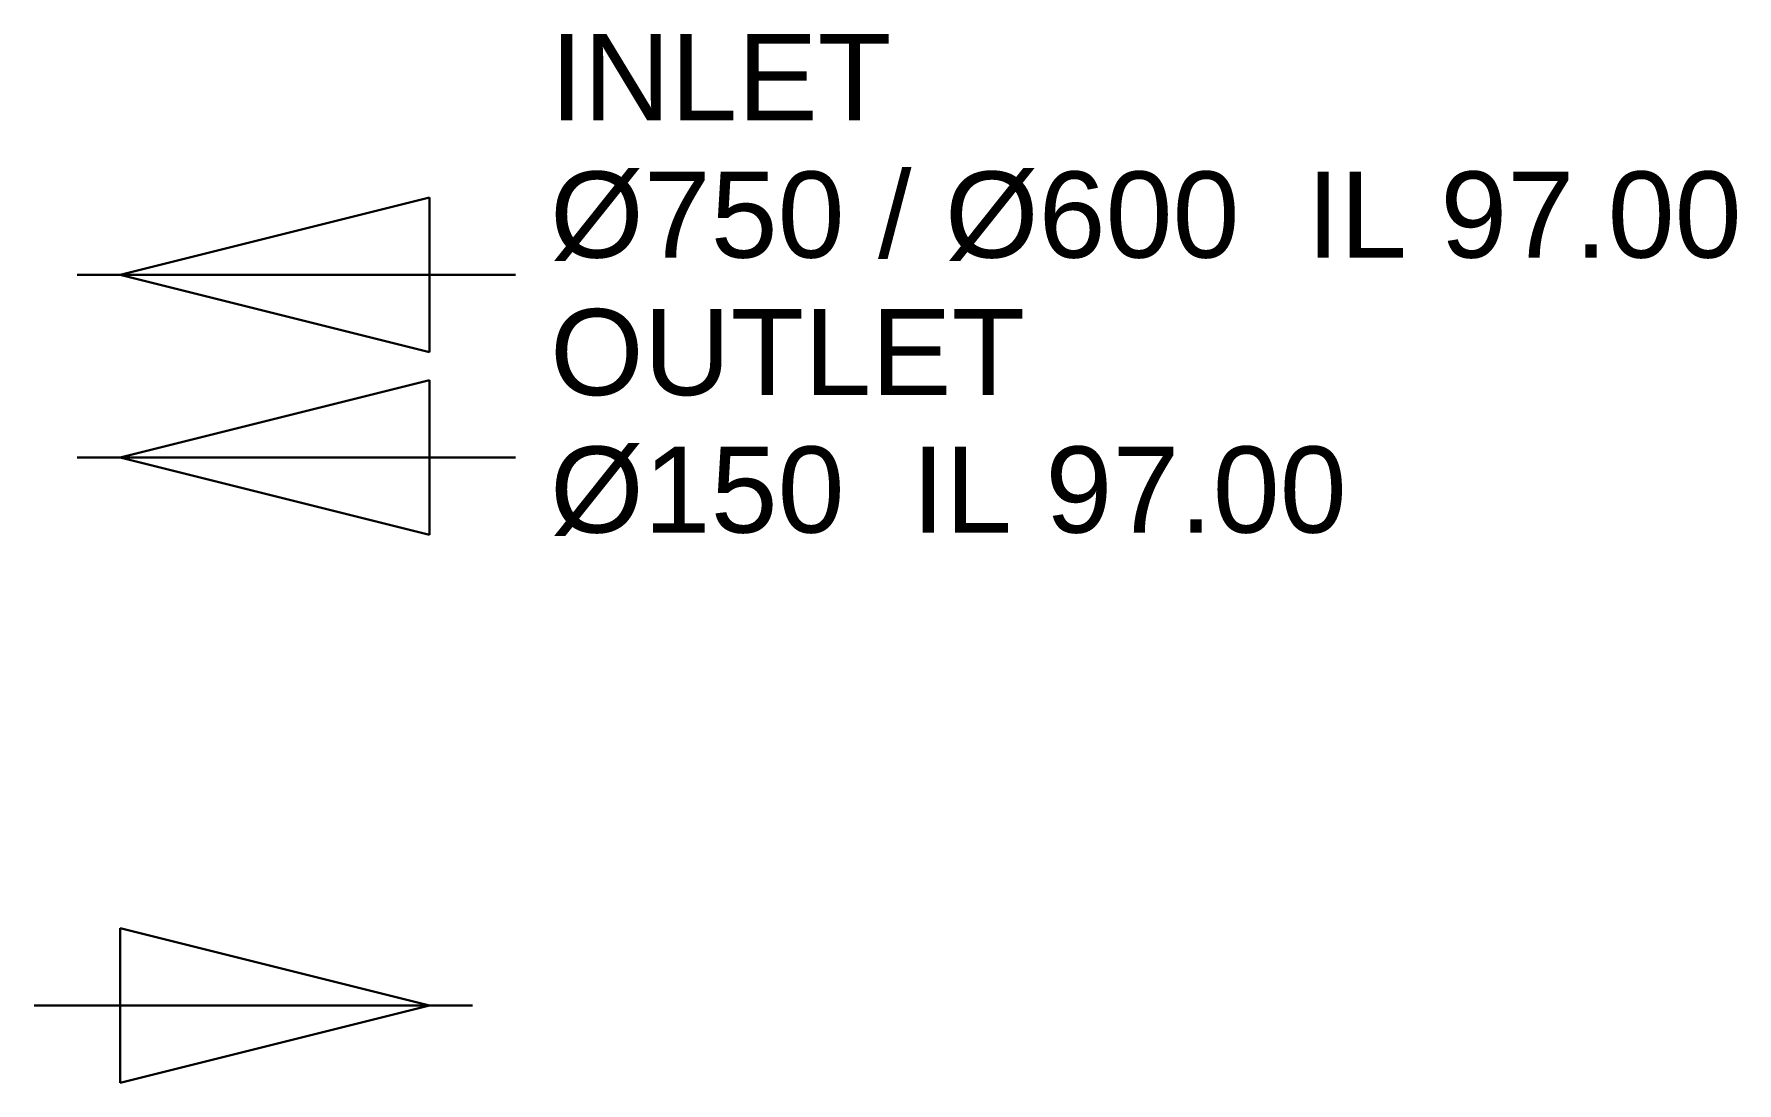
# Model space of a CAD drawing. Header units: millimetres. Extents: x -1751 to 4297, y -1079 to 3281.
# Drawn here: x 3598 to 4297, y 43 to 474 of the extents above; entities that cross this region are included whole.
import ezdxf

# ---------------------------------------------------------------- set-up
doc = ezdxf.new("R2010")
doc.units = ezdxf.units.MM
for name, color, linetype in [('ANNOTATIONS', 7, 'Continuous'), ('FLOW_INLET', 1, 'Continuous'), ('FLOW_OUTLET', 5, 'Continuous')]:
    doc.layers.add(name, color=color, linetype=linetype)
doc.styles.add('ARIAL', font='arial.ttf')

msp = doc.modelspace()

# ---------------------------------------------------------------- linework, layer by layer
at = {"layer": 'FLOW_INLET', "color": 1, "lineweight": 30}
for p, q in [((3760.44, 406.75), (3633.44, 375)), ((3760.44, 343.25), (3760.44, 406.75)), ((3795.72, 375), (3615.81, 375)), ((3760.44, 343.25), (3633.44, 375)), ((3760.44, 331.75), (3633.44, 300)), ((3760.44, 268.25), (3760.44, 331.75)), ((3795.72, 300), (3615.81, 300)), ((3760.44, 268.25), (3633.44, 300))]:
    msp.add_line(p, q, dxfattribs=at)
at = {"layer": 'FLOW_OUTLET', "color": 5, "lineweight": 30}
for p, q in [((3633.44, 106.75), (3760.44, 75)), ((3633.44, 43.25), (3633.44, 106.75)), ((3598.17, 75), (3778.08, 75)), ((3633.44, 43.25), (3760.44, 75))]:
    msp.add_line(p, q, dxfattribs=at)

# ---------------------------------------------------------------- texts
at = {"layer": 'ANNOTATIONS', "style": 'ARIAL'}
for s, height, p in [('INLET', 35.362, (3809.83, 438.5)), ('Ø750 / Ø600  IL 97.00', 35.3624, (3809.83, 382.06)), ('OUTLET', 35.362, (3809.83, 325.61)), ('Ø150  IL 97.00', 35.3624, (3809.83, 269.17))]:
    msp.add_text(s, height=height, dxfattribs=at).set_placement(p)

doc.saveas('drawing.dxf')
